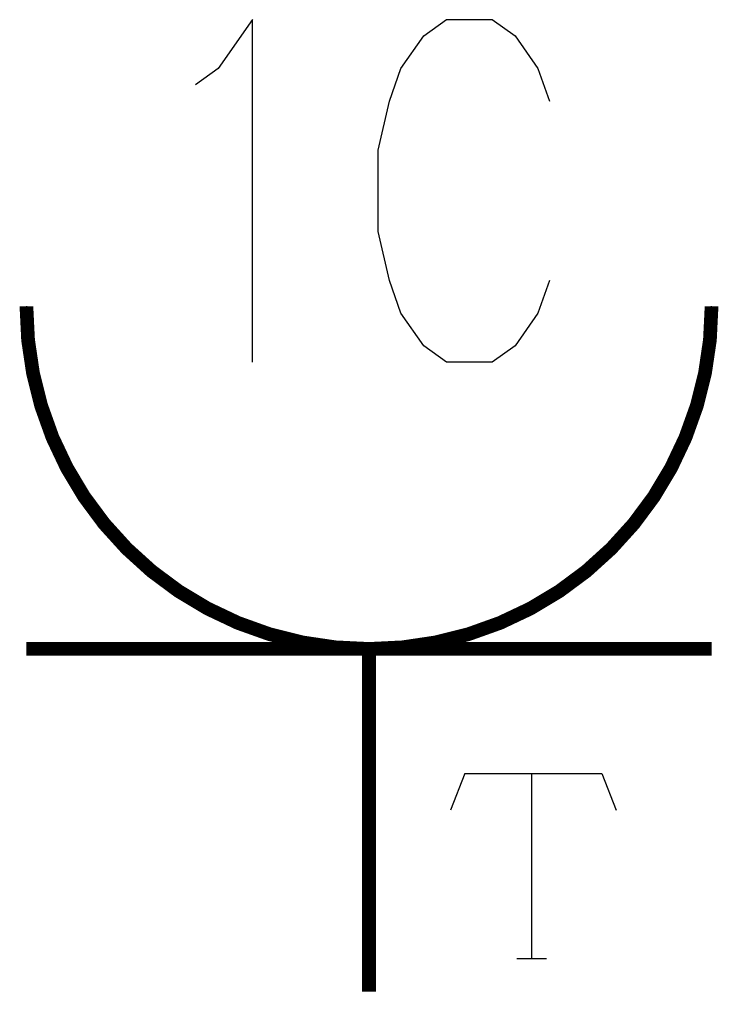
# Model space of a CAD drawing. Header units: millimetres. Extents: x -23 to 487, y 1050 to 1764.
import ezdxf

# ---------------------------------------------------------------- set-up
doc = ezdxf.new("R2010")
doc.units = ezdxf.units.MM
doc.layers.add('TJ(电气专业D)', color=142, linetype='Continuous')

# ---------------------------------------------------------------- blocks, each defined once
blk = doc.blocks.new('HC003212000042')
at = {"layer": 'TJ(电气专业D)', "color": 142}
for p, q in [((-0.8506, 7.0924), (-1.1005, 6.7353)), ((-0.8506, 4.5926), (-0.8506, 7.0924)), ((0.3994, 6.9734), (0.5663, 7.0924)), ((0.5663, 7.0924), (0.8997, 7.0924)), ((0.8997, 7.0924), (1.0661, 6.9734)), ((0.2329, 6.7353), (0.3994, 6.9734)), ((1.0661, 6.9734), (1.233, 6.7353)), ((-1.1005, 6.7353), (-1.267, 6.6162)), ((0.1495, 6.4973), (0.2329, 6.7353)), ((1.233, 6.7353), (1.3161, 6.4973)), ((0.0661, 6.14), (0.1495, 6.4973)), ((0.0661, 5.5449), (0.0661, 6.14)), ((0.1495, 5.1877), (0.0661, 5.5449)), ((0.2329, 4.9496), (0.1495, 5.1877)), ((1.3161, 5.1877), (1.233, 4.9496)), ((0.3994, 4.7115), (0.2329, 4.9496)), ((1.233, 4.9496), (1.0661, 4.7115)), ((0.5663, 4.5926), (0.3994, 4.7115)), ((1.0661, 4.7115), (0.8997, 4.5926)), ((0.8997, 4.5926), (0.5663, 4.5926)), ((2.5, 2.5), (-2.5, 2.5)), ((0, 2.5), (0, 0)), ((0.7003, 1.5904), (0.5952, 1.3241)), ((0.7003, 1.5904), (1.6993, 1.5904)), ((1.1871, 1.5904), (1.1871, 0.2409)), ((1.6993, 1.5904), (1.8044, 1.3241)), ((1.079, 0.2409), (1.2952, 0.2409))]:
    blk.add_line(p, q, dxfattribs=at)
at = {"layer": 'TJ(电气专业D)', "color": 142, "const_width": 0.1}
blk.add_lwpolyline([(-2.5, 5, 0.198912), (-1.7678, 3.2322, 0.198912), (0, 2.5, 0.198912), (1.7678, 3.2322, 0.198912), (2.5, 5)], format="xyb", dxfattribs=at)
for points in [[(2.5, 2.5), (-2.5, 2.5)], [(0, 2.5), (0, 0)]]:
    blk.add_lwpolyline(points, dxfattribs=at)
at = {"layer": 'TJ(电气专业D)', "color": 142}
for start, end in [(180, 225), (315, 0), (225, 270), (270, 315)]:
    blk.add_arc((0, 5), 2.5, start, end, dxfattribs=at)
at = {"layer": 'TJ(电气专业D)', "color": 142, "width": 0.7}
blk.add_attdef('PSFHATT', (4.5, 0), '', height=2.5, dxfattribs=at)

msp = doc.modelspace()

# ---------------------------------------------------------------- block references
at = {"layer": 'TJ(电气专业D)', "color": 142, "linetype": 'ByBlock', "xscale": 100, "yscale": 100, "zscale": 100}
msp.add_blockref('HC003212000042', (231.53, 1054.78), dxfattribs=at)

doc.saveas('drawing.dxf')
